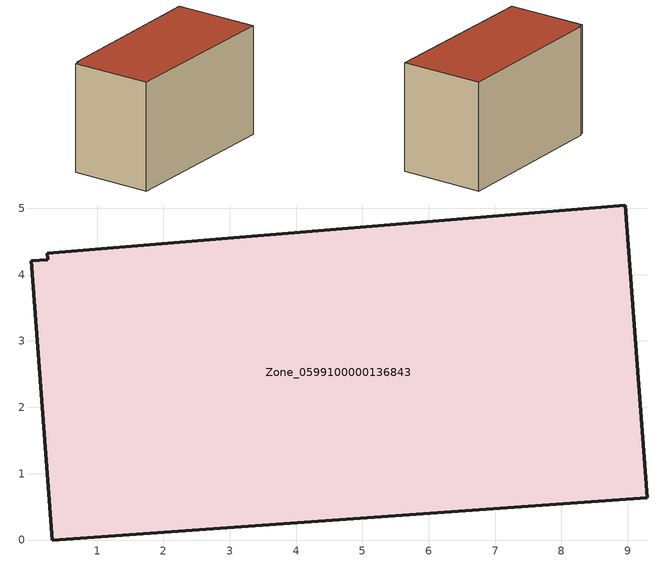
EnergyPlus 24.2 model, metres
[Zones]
Zone_0599100000136843
 floor ground (C_G): 9.29,0.64 0.32,0 0.01,4.21 0.26,4.23 0.25,4.32 8.96,5.05 z0
 wall outside (C_F): 9.29,0.64 8.96,5.05 0.25,4.32 0.26,4.23 0.01,4.21 0.32,0 9.29,0.64 z0:5.72
 roof outside (C_R): 0.32,0 9.29,0.64 8.96,5.05 0.25,4.32 0.26,4.23 0.01,4.21 z5.72
[BUILDING]
Pand.0599100000136843: North Axis=0; Terrain=City; Loads Convergence Tolerance Value=0.04; Temperature Convergence Tolerance Value=0.4; Solar Distribution=FullExterior; Maximum Number of Warmup Days=25; Minimum Number of Warmup Days=1
[Site:Location]
Rotterdam.The.Hague.AP_ZH_NLD Design_Conditions: Latitude=51.96; Longitude=4.45; Time Zone=1; Elevation=-4.5
[SITE:GROUNDTEMPERATURE:BUILDINGSURFACE]
18, 18, 18, 18, 18, 18, 18, 18, 18, 18, 18, 18
[MATERIAL] Thermal Absorptance=0.9; Solar Absorptance=0.7; Visible Absorptance=0.7
Name | Roughness | Thickness | Conductivity | Density | Specific Heat
G.TI.1946-1964 | MediumSmooth | 0.15 | 1 | 540 | 1210
F.TI.1946-1964 | Rough | 0.3 | 0.857143 | 1920 | 840
R.TI.1946-1964 | MediumRough | 0.2 | 0.277778 | 1500 | 1000
[CONSTRUCTION]
C_G: G.TI.1946-1964
C_F: F.TI.1946-1964
C_R: R.TI.1946-1964
[ZONE]
Zone_0599100000136843: Type=1; Multiplier=1; Ceiling Height=Autocalculate; Volume=Autocalculate; Floor Area=autocalculate; Part of Total Floor Area=Yes
[ZONEINFILTRATION:DESIGNFLOWRATE]
Infil_Zone_0599100000136843: Zone or ZoneList or Space or SpaceList=Zone_0599100000136843; Schedule=AlwaysOn; Design Flow Rate Calculation Method=Flow/Area; Flow Rate per Floor Area=0.003; Constant Term Coefficient=1; Temperature Term Coefficient=0; Velocity Term Coefficient=0; Velocity Squared Term Coefficient=0
[HVACTEMPLATE:ZONE:IDEALLOADSAIRSYSTEM]
Zone_0599100000136843: Maximum Heating Supply Air Temperature=50; Minimum Cooling Supply Air Temperature=13; Maximum Heating Supply Air Humidity Ratio=0.0156; Minimum Cooling Supply Air Humidity Ratio=0.0077; Heating Limit=NoLimit; Cooling Limit=NoLimit; Dehumidification Control Type=ConstantSensibleHeatRatio; Cooling Sensible Heat Ratio=0.7; Dehumidification Setpoint=60; Humidification Control Type=None; Humidification Setpoint=30; Outdoor Air Method=None; Outdoor Air Flow Rate per Person=0.00944; Outdoor Air Flow Rate per Zone Floor Area=0; Outdoor Air Flow Rate per Zone=0; Demand Controlled Ventilation Type=None; Outdoor Air Economizer Type=NoEconomizer; Heat Recovery Type=None; Sensible Heat Recovery Effectiveness=0.7; Latent Heat Recovery Effectiveness=0.65
[ZONECONTROL:THERMOSTAT]
ThermostatControl_Zone_0599100000136843: Zone or ZoneList=Zone_0599100000136843; Control Type Schedule=DualSetpointControlType; Control 1=Thermostat_Zone_0599100000136843; Temperature Difference Between Cutout And Setpoint=0
[THERMOSTATSETPOINT:DUALSETPOINT]
Thermostat_Zone_0599100000136843: Heating Setpoint Temperature Schedule=HeatingSetpoint_Zone_0599100000136843; Cooling Setpoint Temperature Schedule=CoolingSetpoint_Zone_0599100000136843
[SCHEDULE:COMPACT]
HeatingSetpoint_Zone_0599100000136843: Through: 12/31, For: AllDays, Until: 24:00, 21
CoolingSetpoint_Zone_0599100000136843: Through: 12/31, For: AllDays, Until: 24:00, 24
DualSetpointControlType: Through: 12/31, For: AllDays, Until: 24:00, 4
AlwaysOn: Through: 12/31, For: AllDays, Until: 24:00, 1
